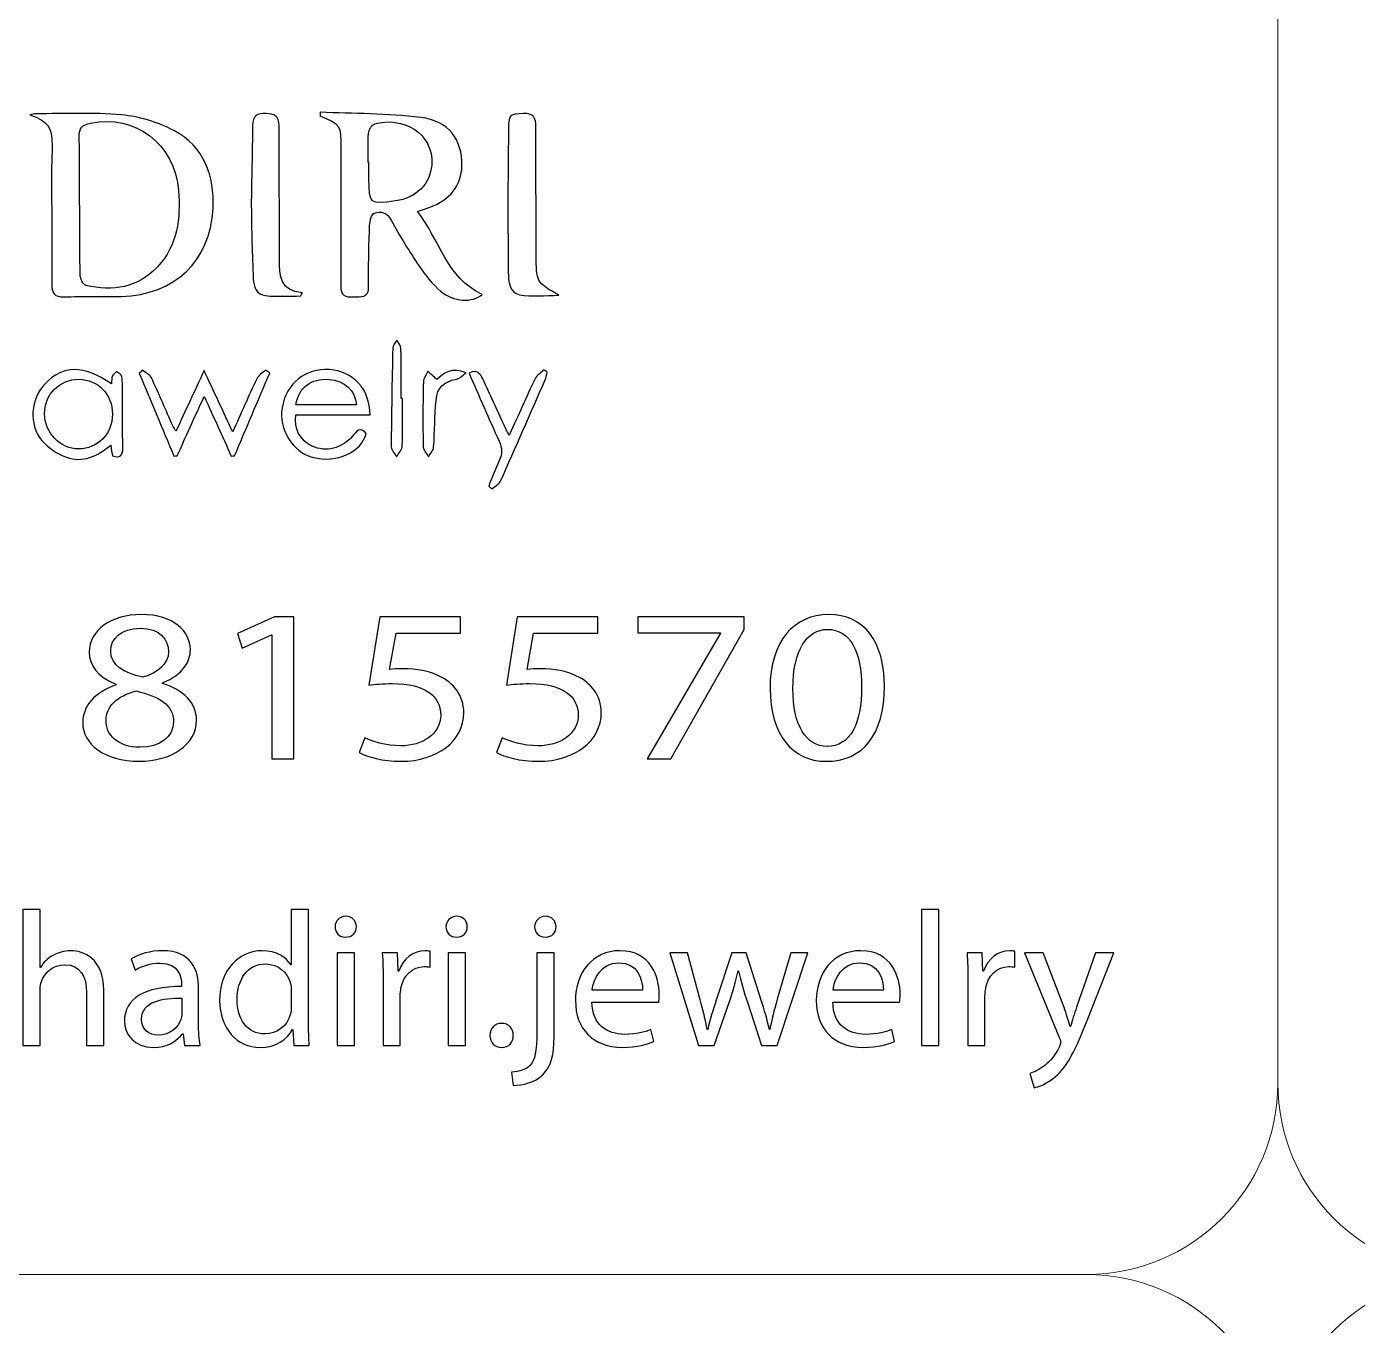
# Model space of a CAD drawing. Header units: millimetres. Extents: x -576 to 618, y 160 to 343.
# Drawn here: x -38.81 to -18.02, y 302.5 to 322.8 of the extents above; entities that cross this region are included whole.
import ezdxf

# ---------------------------------------------------------------- set-up
doc = ezdxf.new("R2010")
doc.units = ezdxf.units.MM
doc.header["$MEASUREMENT"] = 0
doc.layers.add('Layer 1', color=7, linetype='Continuous')

msp = doc.modelspace()

# ---------------------------------------------------------------- linework, layer by layer
at = {"layer": 'Layer 1', "color": 250, "lineweight": 18}
for points in [[(-56.0783, 343.1001), (-56.0783, 343.1001), (-22.2483, 343.1001), (-22.2483, 343.1001), (-20.6043, 343.1001), (-19.2633, 341.7591), (-19.2633, 340.1151), (-19.2633, 340.1151), (-19.2633, 306.2851), (-19.2633, 306.2851), (-19.2633, 304.6411), (-20.6043, 303.3001), (-22.2483, 303.3001), (-22.2483, 303.3001), (-56.0783, 303.3001), (-56.0783, 303.3001), (-57.7223, 303.3001), (-59.0633, 304.6411), (-59.0633, 306.2851), (-59.0633, 306.2851), (-59.0633, 340.1151), (-59.0633, 340.1151), (-59.0633, 341.7591), (-57.7223, 343.1001), (-56.0783, 343.1001)], [(-16.2783, 343.1001), (-16.2783, 343.1001), (17.5517, 343.1001), (17.5517, 343.1001), (19.1957, 343.1001), (20.5367, 341.7591), (20.5367, 340.1151), (20.5367, 340.1151), (20.5367, 306.2851), (20.5367, 306.2851), (20.5367, 304.6411), (19.1957, 303.3001), (17.5517, 303.3001), (17.5517, 303.3001), (-16.2783, 303.3001), (-16.2783, 303.3001), (-17.9223, 303.3001), (-19.2633, 304.6411), (-19.2633, 306.2851), (-19.2633, 306.2851), (-19.2633, 340.1151), (-19.2633, 340.1151), (-19.2633, 341.7591), (-17.9223, 343.1001), (-16.2783, 343.1001)], [(-56.0783, 303.3001), (-56.0783, 303.3001), (-22.2483, 303.3001), (-22.2483, 303.3001), (-20.6043, 303.3001), (-19.2633, 301.9591), (-19.2633, 300.3151), (-19.2633, 300.3151), (-19.2633, 266.4851), (-19.2633, 266.4851), (-19.2633, 264.8411), (-20.6043, 263.5001), (-22.2483, 263.5001), (-22.2483, 263.5001), (-56.0783, 263.5001), (-56.0783, 263.5001), (-57.7223, 263.5001), (-59.0633, 264.8411), (-59.0633, 266.4851), (-59.0633, 266.4851), (-59.0633, 300.3151), (-59.0633, 300.3151), (-59.0633, 301.9591), (-57.7223, 303.3001), (-56.0783, 303.3001)], [(-16.2783, 303.3001), (-16.2783, 303.3001), (17.5517, 303.3001), (17.5517, 303.3001), (19.1957, 303.3001), (20.5367, 301.9591), (20.5367, 300.3151), (20.5367, 300.3151), (20.5367, 266.4851), (20.5367, 266.4851), (20.5367, 264.8411), (19.1957, 263.5001), (17.5517, 263.5001), (17.5517, 263.5001), (-16.2783, 263.5001), (-16.2783, 263.5001), (-17.9223, 263.5001), (-19.2633, 264.8411), (-19.2633, 266.4851), (-19.2633, 266.4851), (-19.2633, 300.3151), (-19.2633, 300.3151), (-19.2633, 301.9591), (-17.9223, 303.3001), (-16.2783, 303.3001)]]:
    msp.add_open_spline(points, degree=3, knots=[0, 0, 0, 0, 0.125, 0.125, 0.125, 0.25, 0.25, 0.25, 0.375, 0.375, 0.375, 0.5, 0.5, 0.5, 0.625, 0.625, 0.625, 0.75, 0.75, 0.75, 0.875, 0.875, 0.875, 1, 1, 1, 1], dxfattribs=at)
at = {"layer": 'Layer 1', "color": 230}
for points, knots in [([(-38.7602, 321.4248), (-38.7293, 321.4304), (-38.6987, 321.441), (-38.6682, 321.4407), (-38.2207, 321.4386), (-37.7708, 321.4635), (-37.3275, 321.4217), (-37.0479, 321.3951), (-36.7558, 321.3097), (-36.5084, 321.1774), (-36.0348, 320.925), (-35.8707, 320.4704), (-35.8978, 319.9583), (-35.9418, 319.1337), (-36.5, 318.6076), (-37.3291, 318.5852), (-37.6285, 318.5768), (-37.929, 318.5876), (-38.2289, 318.5786), (-38.3723, 318.5745), (-38.4167, 318.6348), (-38.4164, 318.7686), (-38.4148, 319.3518), (-38.4192, 319.9349), (-38.4201, 320.5178), (-38.4201, 320.6594), (-38.4107, 320.8008), (-38.4127, 320.9424), (-38.4167, 321.2466), (-38.4688, 321.3134), (-38.7602, 321.4248)], [0, 0, 0, 0, 0.1, 0.1, 0.1, 0.2, 0.2, 0.2, 0.3, 0.3, 0.3, 0.4, 0.4, 0.4, 0.5, 0.5, 0.5, 0.6, 0.6, 0.6, 0.7, 0.7, 0.7, 0.8, 0.8, 0.8, 0.9, 0.9, 0.9, 1, 1, 1, 1]), ([(-37.9858, 320.0117), (-37.9858, 320.0117), (-37.9773, 320.0117), (-37.9773, 320.0117), (-37.9773, 319.6494), (-37.9812, 319.2869), (-37.9733, 318.9246), (-37.9718, 318.8663), (-37.9277, 318.768), (-37.8869, 318.758), (-37.4638, 318.6569), (-37.0738, 318.7181), (-36.7642, 319.0498), (-36.4491, 319.387), (-36.4042, 319.8073), (-36.4358, 320.2407), (-36.4885, 320.9646), (-37.12, 321.4413), (-37.8113, 321.295), (-37.9393, 321.2681), (-37.9918, 321.2176), (-37.9886, 321.0819), (-37.9798, 320.7252), (-37.9858, 320.3686), (-37.9858, 320.0117)], [0, 0, 0, 0, 0.125, 0.125, 0.125, 0.25, 0.25, 0.25, 0.375, 0.375, 0.375, 0.5, 0.5, 0.5, 0.625, 0.625, 0.625, 0.75, 0.75, 0.75, 0.875, 0.875, 0.875, 1, 1, 1, 1]), ([(-34.5259, 318.5924), (-34.7091, 318.5924), (-34.8944, 318.5777), (-35.0757, 318.5974), (-35.2127, 318.612), (-35.2645, 318.7353), (-35.2694, 318.8616), (-35.2838, 319.2408), (-35.2985, 319.6199), (-35.2994, 319.9989), (-35.3, 320.4183), (-35.2813, 320.837), (-35.281, 321.2564), (-35.2807, 321.4124), (-35.2098, 321.4457), (-35.0719, 321.4432), (-34.9349, 321.4408), (-34.8641, 321.4071), (-34.8647, 321.251), (-34.8676, 320.6165), (-34.8598, 319.9821), (-34.8567, 319.3475), (-34.8563, 319.2854), (-34.8576, 319.223), (-34.8582, 319.1606), (-34.861, 318.911), (-34.8535, 318.6679), (-34.5003, 318.6402), (-34.5087, 318.6245), (-34.5175, 318.6086), (-34.5259, 318.5924)], [0, 0, 0, 0, 0.1, 0.1, 0.1, 0.2, 0.2, 0.2, 0.3, 0.3, 0.3, 0.4, 0.4, 0.4, 0.5, 0.5, 0.5, 0.6, 0.6, 0.6, 0.7, 0.7, 0.7, 0.8, 0.8, 0.8, 0.9, 0.9, 0.9, 1, 1, 1, 1]), ([(-34.2239, 321.4631), (-33.7006, 321.4394), (-33.1733, 321.4482), (-32.6554, 321.3823), (-32.2079, 321.3253), (-32.003, 321.0382), (-32.0092, 320.6248), (-32.0136, 320.3249), (-32.1974, 320.0906), (-32.5185, 319.9758), (-32.5699, 319.9574), (-32.622, 319.9402), (-32.7047, 319.9115), (-32.354, 319.4719), (-32.2495, 318.8744), (-31.691, 318.6173), (-31.8413, 318.4831), (-32.1443, 318.4965), (-32.3418, 318.6672), (-32.4685, 318.7761), (-32.578, 318.9115), (-32.6719, 319.0506), (-32.8301, 319.285), (-32.9784, 319.5271), (-33.1138, 319.7754), (-33.1802, 319.8971), (-33.275, 319.9255), (-33.3781, 319.8865), (-33.4214, 319.87), (-33.4488, 319.763), (-33.4514, 319.6956), (-33.4632, 319.3789), (-33.4716, 319.0613), (-33.4663, 318.7445), (-33.4626, 318.5486), (-33.5902, 318.5873), (-33.7053, 318.5789), (-33.8345, 318.5699), (-33.9038, 318.6005), (-33.9022, 318.7521), (-33.8963, 319.4656), (-33.9001, 320.1795), (-33.8985, 320.8931), (-33.8975, 321.2616), (-33.9075, 321.2797), (-34.2273, 321.4057), (-34.2261, 321.4248), (-34.2252, 321.4441), (-34.2239, 321.4631)], [0, 0, 0, 0, 0.0625, 0.0625, 0.0625, 0.125, 0.125, 0.125, 0.1875, 0.1875, 0.1875, 0.25, 0.25, 0.25, 0.3125, 0.3125, 0.3125, 0.375, 0.375, 0.375, 0.4375, 0.4375, 0.4375, 0.5, 0.5, 0.5, 0.5625, 0.5625, 0.5625, 0.625, 0.625, 0.625, 0.6875, 0.6875, 0.6875, 0.75, 0.75, 0.75, 0.8125, 0.8125, 0.8125, 0.875, 0.875, 0.875, 0.9375, 0.9375, 0.9375, 1, 1, 1, 1]), ([(-30.4948, 318.6031), (-30.7147, 318.6031), (-30.9182, 318.5744), (-31.1091, 318.6118), (-31.2701, 318.6436), (-31.2829, 318.8199), (-31.2848, 318.9634), (-31.2904, 319.3887), (-31.2907, 319.8137), (-31.2901, 320.2386), (-31.2894, 320.5675), (-31.2848, 320.8964), (-31.2813, 321.2249), (-31.2792, 321.4258), (-31.2595, 321.4349), (-31.0526, 321.4449), (-30.8891, 321.453), (-30.853, 321.3809), (-30.8539, 321.2327), (-30.8567, 320.5697), (-30.8483, 319.9063), (-30.8483, 319.2434), (-30.8483, 318.8084), (-30.852, 318.8084), (-30.4948, 318.6031)], [0, 0, 0, 0, 0.125, 0.125, 0.125, 0.25, 0.25, 0.25, 0.375, 0.375, 0.375, 0.5, 0.5, 0.5, 0.625, 0.625, 0.625, 0.75, 0.75, 0.75, 0.875, 0.875, 0.875, 1, 1, 1, 1]), ([(-33.4729, 320.6759), (-33.4729, 320.6759), (-33.4623, 320.6759), (-33.4623, 320.6759), (-33.4623, 320.5913), (-33.4635, 320.5065), (-33.462, 320.422), (-33.4547, 320.0229), (-33.4545, 320.0229), (-33.0458, 320.0775), (-32.7268, 320.1202), (-32.5032, 320.3433), (-32.4813, 320.6363), (-32.4432, 321.1546), (-32.9525, 321.4026), (-33.3746, 321.2816), (-33.4179, 321.2691), (-33.4639, 321.1867), (-33.4682, 321.1331), (-33.481, 320.9814), (-33.4729, 320.8282), (-33.4729, 320.6759)], [0, 0, 0, 0, 0.1428571, 0.1428571, 0.1428571, 0.2857143, 0.2857143, 0.2857143, 0.4285714, 0.4285714, 0.4285714, 0.5714286, 0.5714286, 0.5714286, 0.7142857, 0.7142857, 0.7142857, 0.8571429, 0.8571429, 0.8571429, 1, 1, 1, 1]), ([(-32.9378, 316.9915), (-32.9378, 316.7425), (-32.9322, 316.4932), (-32.9419, 316.2446), (-32.9441, 316.1884), (-32.999, 316.1344), (-33.0295, 316.0792), (-33.0589, 316.131), (-33.1134, 316.1827), (-33.1134, 316.2342), (-33.1116, 316.7494), (-33.1016, 317.2645), (-33.0891, 317.779), (-33.0879, 317.8202), (-33.0483, 317.8604), (-33.0261, 317.901), (-33.0037, 317.858), (-32.9628, 317.8159), (-32.9618, 317.7724), (-32.9559, 317.5122), (-32.9587, 317.2517), (-32.9587, 316.9915), (-32.9587, 316.9915), (-32.9378, 316.9915), (-32.9378, 316.9915)], [0, 0, 0, 0, 0.125, 0.125, 0.125, 0.25, 0.25, 0.25, 0.375, 0.375, 0.375, 0.5, 0.5, 0.5, 0.625, 0.625, 0.625, 0.75, 0.75, 0.75, 0.875, 0.875, 0.875, 1, 1, 1, 1]), ([(-37.4845, 317.2208), (-37.4798, 317.272), (-37.4842, 317.3088), (-37.4714, 317.3372), (-37.458, 317.3668), (-37.4278, 317.3884), (-37.4043, 317.4137), (-37.3759, 317.3866), (-37.3269, 317.3619), (-37.322, 317.3307), (-37.3085, 317.2473), (-37.3126, 317.1616), (-37.312, 317.0764), (-37.3104, 316.7881), (-37.311, 316.4995), (-37.3073, 316.2109), (-37.3061, 316.0979), (-37.3473, 316.052), (-37.4699, 316.0948), (-37.477, 316.1404), (-37.4845, 316.1894), (-37.4958, 316.2621), (-37.7041, 316.0845), (-37.9351, 315.9819), (-38.189, 316.0726), (-38.3304, 316.1232), (-38.4726, 316.2199), (-38.5703, 316.3342), (-38.7834, 316.5837), (-38.7485, 316.9843), (-38.522, 317.2205), (-38.2427, 317.5126), (-37.9214, 317.5169), (-37.4845, 317.2208)], [0, 0, 0, 0, 0.0909091, 0.0909091, 0.0909091, 0.1818182, 0.1818182, 0.1818182, 0.2727273, 0.2727273, 0.2727273, 0.3636364, 0.3636364, 0.3636364, 0.4545455, 0.4545455, 0.4545455, 0.5454545, 0.5454545, 0.5454545, 0.6363636, 0.6363636, 0.6363636, 0.7272727, 0.7272727, 0.7272727, 0.8181818, 0.8181818, 0.8181818, 0.9090909, 0.9090909, 0.9090909, 1, 1, 1, 1]), ([(-33.4432, 316.7359), (-33.4432, 316.7359), (-34.6029, 316.7359), (-34.6029, 316.7359), (-34.6401, 316.5187), (-34.5411, 316.3362), (-34.3471, 316.2448), (-34.1393, 316.1465), (-33.8825, 316.2071), (-33.7196, 316.3989), (-33.6551, 316.475), (-33.6026, 316.5646), (-33.5034, 316.4414), (-33.5777, 316.1643), (-33.9521, 315.9668), (-34.3471, 316.0729), (-34.6548, 316.1556), (-34.8778, 316.5187), (-34.8201, 316.8423), (-34.7512, 317.2274), (-34.4541, 317.4682), (-34.08, 317.4417), (-33.7087, 317.4155), (-33.4482, 317.1368), (-33.4432, 316.7359)], [0, 0, 0, 0, 0.125, 0.125, 0.125, 0.25, 0.25, 0.25, 0.375, 0.375, 0.375, 0.5, 0.5, 0.5, 0.625, 0.625, 0.625, 0.75, 0.75, 0.75, 0.875, 0.875, 0.875, 1, 1, 1, 1]), ([(-32.3997, 317.2847), (-32.289, 317.3866), (-32.1676, 317.4896), (-31.9448, 317.3895), (-32.0106, 317.3452), (-32.049, 317.3012), (-32.0946, 317.2921), (-32.2945, 317.2522), (-32.3931, 317.1692), (-32.4138, 316.9598), (-32.4372, 316.719), (-32.4328, 316.4753), (-32.4509, 316.2334), (-32.455, 316.1811), (-32.503, 316.1317), (-32.5308, 316.0809), (-32.5601, 316.1311), (-32.6137, 316.1807), (-32.6143, 316.2316), (-32.6209, 316.5704), (-32.6194, 316.9096), (-32.6122, 317.2484), (-32.611, 317.3046), (-32.5673, 317.3598), (-32.5432, 317.4154), (-32.4999, 317.376), (-32.4571, 317.3368), (-32.3997, 317.2847)], [0, 0, 0, 0, 0.1111111, 0.1111111, 0.1111111, 0.2222222, 0.2222222, 0.2222222, 0.3333333, 0.3333333, 0.3333333, 0.4444444, 0.4444444, 0.4444444, 0.5555556, 0.5555556, 0.5555556, 0.6666667, 0.6666667, 0.6666667, 0.7777778, 0.7777778, 0.7777778, 0.8888889, 0.8888889, 0.8888889, 1, 1, 1, 1]), ([(-37.9934, 317.2898), (-38.2929, 317.2917), (-38.5304, 317.0539), (-38.5304, 316.7519), (-38.53, 316.458), (-38.2814, 316.2003), (-37.9988, 316.2009), (-37.6982, 316.2015), (-37.4723, 316.4339), (-37.4699, 316.7453), (-37.4674, 317.0549), (-37.6917, 317.2879), (-37.9934, 317.2898)], [0, 0, 0, 0, 0.25, 0.25, 0.25, 0.5, 0.5, 0.5, 0.75, 0.75, 0.75, 1, 1, 1, 1]), ([(-36.0357, 317.0238), (-36.1883, 316.6875), (-36.3234, 316.3908), (-36.4582, 316.094), (-36.4744, 316.0924), (-36.491, 316.0912), (-36.5075, 316.09), (-36.6884, 316.5218), (-36.8698, 316.9533), (-37.051, 317.3851), (-37.032, 317.4004), (-37.0136, 317.416), (-36.9948, 317.4317), (-36.9493, 317.3927), (-36.8847, 317.3627), (-36.861, 317.3131), (-36.7509, 317.0831), (-36.6525, 316.8482), (-36.5493, 316.6151), (-36.5315, 316.5754), (-36.5091, 316.538), (-36.4775, 316.4784), (-36.3306, 316.7945), (-36.1932, 317.0903), (-36.0366, 317.4266), (-35.8809, 317.0925), (-35.7424, 316.7945), (-35.5901, 316.4675), (-35.4576, 316.7633), (-35.3415, 317.0322), (-35.2154, 317.2965), (-35.189, 317.3521), (-35.1243, 317.3889), (-35.0775, 317.4344), (-35.0554, 317.4191), (-35.0336, 317.4035), (-35.012, 317.388), (-35.1955, 316.9561), (-35.3792, 316.5243), (-35.5627, 316.0931), (-35.5795, 316.0922), (-35.5967, 316.0912), (-35.6132, 316.0906), (-35.749, 316.3901), (-35.8847, 316.6896), (-36.0357, 317.0238)], [0, 0, 0, 0, 0.0666667, 0.0666667, 0.0666667, 0.1333333, 0.1333333, 0.1333333, 0.2, 0.2, 0.2, 0.2666667, 0.2666667, 0.2666667, 0.3333333, 0.3333333, 0.3333333, 0.4, 0.4, 0.4, 0.4666667, 0.4666667, 0.4666667, 0.5333333, 0.5333333, 0.5333333, 0.6, 0.6, 0.6, 0.6666667, 0.6666667, 0.6666667, 0.7333333, 0.7333333, 0.7333333, 0.8, 0.8, 0.8, 0.8666667, 0.8666667, 0.8666667, 0.9333333, 0.9333333, 0.9333333, 1, 1, 1, 1]), ([(-33.6572, 316.8907), (-33.6735, 317.1143), (-33.8457, 317.2741), (-34.0834, 317.2887), (-34.3695, 317.3069), (-34.5537, 317.1686), (-34.6045, 316.8907), (-34.6045, 316.8907), (-33.6572, 316.8907), (-33.6572, 316.8907)], [0, 0, 0, 0, 0.3333333, 0.3333333, 0.3333333, 0.6666667, 0.6666667, 0.6666667, 1, 1, 1, 1]), ([(-31.8979, 317.3885), (-31.7622, 317.4525), (-31.7212, 317.3758), (-31.6842, 317.2962), (-31.5725, 317.0553), (-31.4623, 316.8132), (-31.3506, 316.572), (-31.33, 316.5271), (-31.306, 316.484), (-31.2704, 316.4141), (-31.1291, 316.7264), (-31.0024, 317.0154), (-30.8657, 317.2993), (-30.8386, 317.3552), (-30.7725, 317.3923), (-30.7241, 317.4379), (-30.7088, 317.426), (-30.6939, 317.4138), (-30.6782, 317.4019), (-30.6886, 317.3611), (-30.6929, 317.3174), (-30.7094, 317.2796), (-30.94, 316.7514), (-31.1702, 316.2232), (-31.4067, 315.6977), (-31.4292, 315.6481), (-31.4947, 315.6178), (-31.5403, 315.5786), (-31.5568, 315.5926), (-31.5737, 315.6066), (-31.5909, 315.6207), (-31.5366, 315.7539), (-31.4876, 315.8893), (-31.4261, 316.0191), (-31.3762, 316.1249), (-31.3787, 316.2163), (-31.4283, 316.3243), (-31.5893, 316.6722), (-31.7387, 317.0254), (-31.8979, 317.3885)], [0, 0, 0, 0, 0.0769231, 0.0769231, 0.0769231, 0.1538462, 0.1538462, 0.1538462, 0.2307692, 0.2307692, 0.2307692, 0.3076923, 0.3076923, 0.3076923, 0.3846154, 0.3846154, 0.3846154, 0.4615385, 0.4615385, 0.4615385, 0.5384615, 0.5384615, 0.5384615, 0.6153846, 0.6153846, 0.6153846, 0.6923077, 0.6923077, 0.6923077, 0.7692308, 0.7692308, 0.7692308, 0.8461538, 0.8461538, 0.8461538, 0.9230769, 0.9230769, 0.9230769, 1, 1, 1, 1]), ([(-37.9332, 311.9206), (-37.9332, 312.2004), (-37.7348, 312.3986), (-37.4109, 312.5147), (-37.4109, 312.5147), (-37.4146, 312.5246), (-37.4146, 312.5246), (-37.7064, 312.6407), (-37.8321, 312.8319), (-37.8321, 313.0232), (-37.8321, 313.3749), (-37.4795, 313.6135), (-37.0178, 313.6135), (-36.5073, 313.6135), (-36.2521, 313.3439), (-36.2521, 313.0676), (-36.2521, 312.88), (-36.3613, 312.6785), (-36.6855, 312.5486), (-36.6855, 312.5486), (-36.6855, 312.5384), (-36.6855, 312.5384), (-36.3575, 312.4292), (-36.1547, 312.2345), (-36.1547, 311.9649), (-36.1547, 311.5792), (-36.5475, 311.32), (-37.0499, 311.32), (-37.6012, 311.32), (-37.9332, 311.5961), (-37.9332, 311.9206)], [0, 0, 0, 0, 0.1, 0.1, 0.1, 0.2, 0.2, 0.2, 0.3, 0.3, 0.3, 0.4, 0.4, 0.4, 0.5, 0.5, 0.5, 0.6, 0.6, 0.6, 0.7, 0.7, 0.7, 0.8, 0.8, 0.8, 0.9, 0.9, 0.9, 1, 1, 1, 1]), ([(-34.9788, 313.2961), (-34.9788, 313.2961), (-34.9868, 313.2961), (-34.9868, 313.2961), (-34.9868, 313.2961), (-35.4446, 313.088), (-35.4446, 313.088), (-35.4446, 313.088), (-35.5135, 313.3167), (-35.5135, 313.3167), (-35.5135, 313.3167), (-34.9382, 313.576), (-34.9382, 313.576), (-34.9382, 313.576), (-34.6343, 313.576), (-34.6343, 313.576), (-34.6343, 313.576), (-34.6343, 311.3573), (-34.6343, 311.3573), (-34.6343, 311.3573), (-34.9788, 311.3573), (-34.9788, 311.3573), (-34.9788, 311.3573), (-34.9788, 313.2961), (-34.9788, 313.2961)], [0, 0, 0, 0, 0.125, 0.125, 0.125, 0.25, 0.25, 0.25, 0.375, 0.375, 0.375, 0.5, 0.5, 0.5, 0.625, 0.625, 0.625, 0.75, 0.75, 0.75, 0.875, 0.875, 0.875, 1, 1, 1, 1]), ([(-32.0322, 313.3235), (-32.0322, 313.3235), (-33.0372, 313.3235), (-33.0372, 313.3235), (-33.0372, 313.3235), (-33.1383, 312.7535), (-33.1383, 312.7535), (-33.0777, 312.76), (-33.0209, 312.7672), (-32.9236, 312.7672), (-32.7211, 312.7672), (-32.5186, 312.7298), (-32.3563, 312.6477), (-32.1498, 312.5488), (-31.9797, 312.3575), (-31.9797, 312.0777), (-31.9797, 311.6439), (-32.389, 311.3198), (-32.96, 311.3198), (-33.2477, 311.3198), (-33.4908, 311.3882), (-33.6166, 311.4564), (-33.6166, 311.4564), (-33.5273, 311.6848), (-33.5273, 311.6848), (-33.4178, 311.6302), (-33.2031, 311.562), (-32.9641, 311.562), (-32.6278, 311.562), (-32.3401, 311.7463), (-32.3401, 312.0434), (-32.3441, 312.3301), (-32.5713, 312.5351), (-33.098, 312.5351), (-33.2477, 312.5351), (-33.365, 312.5213), (-33.4624, 312.5111), (-33.4624, 312.5111), (-33.2923, 313.5763), (-33.2923, 313.5763), (-33.2923, 313.5763), (-32.0322, 313.5763), (-32.0322, 313.5763), (-32.0322, 313.5763), (-32.0322, 313.3235), (-32.0322, 313.3235)], [0, 0, 0, 0, 0.0666667, 0.0666667, 0.0666667, 0.1333333, 0.1333333, 0.1333333, 0.2, 0.2, 0.2, 0.2666667, 0.2666667, 0.2666667, 0.3333333, 0.3333333, 0.3333333, 0.4, 0.4, 0.4, 0.4666667, 0.4666667, 0.4666667, 0.5333333, 0.5333333, 0.5333333, 0.6, 0.6, 0.6, 0.6666667, 0.6666667, 0.6666667, 0.7333333, 0.7333333, 0.7333333, 0.8, 0.8, 0.8, 0.8666667, 0.8666667, 0.8666667, 0.9333333, 0.9333333, 0.9333333, 1, 1, 1, 1]), ([(-29.8841, 313.3235), (-29.8841, 313.3235), (-30.8891, 313.3235), (-30.8891, 313.3235), (-30.8891, 313.3235), (-30.9902, 312.7535), (-30.9902, 312.7535), (-30.9297, 312.76), (-30.8729, 312.7672), (-30.7755, 312.7672), (-30.5731, 312.7672), (-30.3706, 312.7298), (-30.2084, 312.6477), (-30.0017, 312.5488), (-29.8318, 312.3575), (-29.8318, 312.0777), (-29.8318, 311.6439), (-30.2411, 311.3198), (-30.8121, 311.3198), (-31.0998, 311.3198), (-31.3428, 311.3882), (-31.4685, 311.4564), (-31.4685, 311.4564), (-31.3793, 311.6848), (-31.3793, 311.6848), (-31.2698, 311.6302), (-31.0551, 311.562), (-30.8161, 311.562), (-30.4798, 311.562), (-30.1921, 311.7463), (-30.1921, 312.0434), (-30.1961, 312.3301), (-30.4233, 312.5351), (-30.95, 312.5351), (-31.0998, 312.5351), (-31.2171, 312.5213), (-31.3144, 312.5111), (-31.3144, 312.5111), (-31.1444, 313.5763), (-31.1444, 313.5763), (-31.1444, 313.5763), (-29.8841, 313.5763), (-29.8841, 313.5763), (-29.8841, 313.5763), (-29.8841, 313.3235), (-29.8841, 313.3235)], [0, 0, 0, 0, 0.0666667, 0.0666667, 0.0666667, 0.1333333, 0.1333333, 0.1333333, 0.2, 0.2, 0.2, 0.2666667, 0.2666667, 0.2666667, 0.3333333, 0.3333333, 0.3333333, 0.4, 0.4, 0.4, 0.4666667, 0.4666667, 0.4666667, 0.5333333, 0.5333333, 0.5333333, 0.6, 0.6, 0.6, 0.6666667, 0.6666667, 0.6666667, 0.7333333, 0.7333333, 0.7333333, 0.8, 0.8, 0.8, 0.8666667, 0.8666667, 0.8666667, 0.9333333, 0.9333333, 0.9333333, 1, 1, 1, 1]), ([(-27.5981, 313.5761), (-27.5981, 313.5761), (-27.5981, 313.378), (-27.5981, 313.378), (-27.5981, 313.378), (-28.7448, 311.3574), (-28.7448, 311.3574), (-28.7448, 311.3574), (-29.1132, 311.3574), (-29.1132, 311.3574), (-29.1132, 311.3574), (-27.971, 313.3203), (-27.971, 313.3203), (-27.971, 313.3203), (-27.971, 313.3269), (-27.971, 313.3269), (-27.971, 313.3269), (-29.2593, 313.3269), (-29.2593, 313.3269), (-29.2593, 313.3269), (-29.2593, 313.5761), (-29.2593, 313.5761), (-29.2593, 313.5761), (-27.5981, 313.5761), (-27.5981, 313.5761)], [0, 0, 0, 0, 0.125, 0.125, 0.125, 0.25, 0.25, 0.25, 0.375, 0.375, 0.375, 0.5, 0.5, 0.5, 0.625, 0.625, 0.625, 0.75, 0.75, 0.75, 0.875, 0.875, 0.875, 1, 1, 1, 1]), ([(-25.4093, 312.4904), (-25.4093, 311.7363), (-25.7416, 311.3197), (-26.325, 311.3197), (-26.8395, 311.3197), (-27.1881, 311.7259), (-27.1961, 312.4601), (-27.1961, 313.2039), (-26.8152, 313.6136), (-26.2804, 313.6136), (-25.7256, 313.6136), (-25.4093, 313.1971), (-25.4093, 312.4904)], [0, 0, 0, 0, 0.25, 0.25, 0.25, 0.5, 0.5, 0.5, 0.75, 0.75, 0.75, 1, 1, 1, 1]), ([(-37.4957, 313.0435), (-37.4957, 312.8217), (-37.297, 312.7022), (-36.9935, 312.6342), (-36.7666, 312.6991), (-36.5922, 312.8354), (-36.5922, 313.0369), (-36.5922, 313.2145), (-36.718, 313.3986), (-37.0378, 313.3986), (-37.3335, 313.3986), (-37.4957, 313.2348), (-37.4957, 313.0435)], [0, 0, 0, 0, 0.25, 0.25, 0.25, 0.5, 0.5, 0.5, 0.75, 0.75, 0.75, 1, 1, 1, 1]), ([(-26.8395, 312.4564), (-26.8395, 311.8795), (-26.6289, 311.5521), (-26.3048, 311.5521), (-25.94, 311.5521), (-25.7662, 311.9103), (-25.7662, 312.4769), (-25.7662, 313.023), (-25.9322, 313.3814), (-26.3007, 313.3814), (-26.6126, 313.3814), (-26.8395, 313.0607), (-26.8395, 312.4564)], [0, 0, 0, 0, 0.25, 0.25, 0.25, 0.5, 0.5, 0.5, 0.75, 0.75, 0.75, 1, 1, 1, 1]), ([(-36.5152, 311.934), (-36.5152, 312.2039), (-36.7379, 312.3336), (-37.0948, 312.4189), (-37.4025, 312.344), (-37.5684, 312.1733), (-37.5684, 311.9615), (-37.5806, 311.7365), (-37.3781, 311.5383), (-37.0421, 311.5383), (-36.722, 311.5383), (-36.5152, 311.7056), (-36.5152, 311.934)], [0, 0, 0, 0, 0.25, 0.25, 0.25, 0.5, 0.5, 0.5, 0.75, 0.75, 0.75, 1, 1, 1, 1]), ([(-38.8679, 309.0023), (-38.8679, 309.0023), (-38.598, 309.0023), (-38.598, 309.0023), (-38.598, 309.0023), (-38.598, 308.099), (-38.598, 308.099), (-38.598, 308.099), (-38.5918, 308.099), (-38.5918, 308.099), (-38.549, 308.1742), (-38.4816, 308.2401), (-38.3986, 308.2847), (-38.3191, 308.3296), (-38.2242, 308.3592), (-38.1228, 308.3592), (-37.9238, 308.3592), (-37.6046, 308.2401), (-37.6046, 307.7405), (-37.6046, 307.7405), (-37.6046, 306.8794), (-37.6046, 306.8794), (-37.6046, 306.8794), (-37.8744, 306.8794), (-37.8744, 306.8794), (-37.8744, 306.8794), (-37.8744, 307.7106), (-37.8744, 307.7106), (-37.8744, 307.9436), (-37.9634, 308.1411), (-38.218, 308.1411), (-38.3927, 308.1411), (-38.5306, 308.0214), (-38.5796, 307.8778), (-38.5949, 307.8423), (-38.598, 307.8032), (-38.598, 307.7524), (-38.598, 307.7524), (-38.598, 306.8794), (-38.598, 306.8794), (-38.598, 306.8794), (-38.8679, 306.8794), (-38.8679, 306.8794), (-38.8679, 306.8794), (-38.8679, 309.0023), (-38.8679, 309.0023)], [0, 0, 0, 0, 0.0666667, 0.0666667, 0.0666667, 0.1333333, 0.1333333, 0.1333333, 0.2, 0.2, 0.2, 0.2666667, 0.2666667, 0.2666667, 0.3333333, 0.3333333, 0.3333333, 0.4, 0.4, 0.4, 0.4666667, 0.4666667, 0.4666667, 0.5333333, 0.5333333, 0.5333333, 0.6, 0.6, 0.6, 0.6666667, 0.6666667, 0.6666667, 0.7333333, 0.7333333, 0.7333333, 0.8, 0.8, 0.8, 0.8666667, 0.8666667, 0.8666667, 0.9333333, 0.9333333, 0.9333333, 1, 1, 1, 1]), ([(-34.4062, 309.0024), (-34.4062, 309.0024), (-34.4062, 307.2532), (-34.4062, 307.2532), (-34.4062, 307.1247), (-34.4031, 306.9781), (-34.394, 306.8794), (-34.394, 306.8794), (-34.6362, 306.8794), (-34.6362, 306.8794), (-34.6362, 306.8794), (-34.6484, 307.1306), (-34.6484, 307.1306), (-34.6484, 307.1306), (-34.6546, 307.1306), (-34.6546, 307.1306), (-34.7373, 306.969), (-34.9182, 306.8467), (-35.1607, 306.8467), (-35.5192, 306.8467), (-35.7953, 307.1425), (-35.7953, 307.5821), (-35.7984, 308.0635), (-35.4914, 308.3593), (-35.1298, 308.3593), (-34.9029, 308.3593), (-34.7495, 308.2548), (-34.6824, 308.1381), (-34.6824, 308.1381), (-34.6762, 308.1381), (-34.6762, 308.1381), (-34.6762, 308.1381), (-34.6762, 309.0024), (-34.6762, 309.0024), (-34.6762, 309.0024), (-34.4062, 309.0024), (-34.4062, 309.0024)], [0, 0, 0, 0, 0.0833333, 0.0833333, 0.0833333, 0.1666667, 0.1666667, 0.1666667, 0.25, 0.25, 0.25, 0.3333333, 0.3333333, 0.3333333, 0.4166667, 0.4166667, 0.4166667, 0.5, 0.5, 0.5, 0.5833333, 0.5833333, 0.5833333, 0.6666667, 0.6666667, 0.6666667, 0.75, 0.75, 0.75, 0.8333333, 0.8333333, 0.8333333, 0.9166667, 0.9166667, 0.9166667, 1, 1, 1, 1]), ([(-24.829, 309.0022), (-24.829, 309.0022), (-24.5594, 309.0022), (-24.5594, 309.0022), (-24.5594, 309.0022), (-24.5594, 306.8793), (-24.5594, 306.8793), (-24.5594, 306.8793), (-24.829, 306.8793), (-24.829, 306.8793), (-24.829, 306.8793), (-24.829, 309.0022), (-24.829, 309.0022)], [0, 0, 0, 0, 0.25, 0.25, 0.25, 0.5, 0.5, 0.5, 0.75, 0.75, 0.75, 1, 1, 1, 1]), ([(-33.6577, 308.7332), (-33.6549, 308.6434), (-33.7223, 308.5717), (-33.8296, 308.5717), (-33.9247, 308.5717), (-33.9921, 308.6434), (-33.9921, 308.7332), (-33.9921, 308.8259), (-33.9216, 308.8974), (-33.8236, 308.8974), (-33.7223, 308.8974), (-33.6577, 308.8259), (-33.6577, 308.7332)], [0, 0, 0, 0, 0.25, 0.25, 0.25, 0.5, 0.5, 0.5, 0.75, 0.75, 0.75, 1, 1, 1, 1]), ([(-31.9251, 308.7332), (-31.922, 308.6434), (-31.9897, 308.5717), (-32.097, 308.5717), (-32.1918, 308.5717), (-32.2592, 308.6434), (-32.2592, 308.7332), (-32.2592, 308.8259), (-32.1887, 308.8974), (-32.0908, 308.8974), (-31.9897, 308.8974), (-31.9251, 308.8259), (-31.9251, 308.7332)], [0, 0, 0, 0, 0.25, 0.25, 0.25, 0.5, 0.5, 0.5, 0.75, 0.75, 0.75, 1, 1, 1, 1]), ([(-30.5393, 308.7332), (-30.5361, 308.6465), (-30.6004, 308.5717), (-30.7077, 308.5717), (-30.8088, 308.5717), (-30.873, 308.6465), (-30.873, 308.7332), (-30.873, 308.8259), (-30.8028, 308.8974), (-30.7017, 308.8974), (-30.6035, 308.8974), (-30.5393, 308.8259), (-30.5393, 308.7332)], [0, 0, 0, 0, 0.25, 0.25, 0.25, 0.5, 0.5, 0.5, 0.75, 0.75, 0.75, 1, 1, 1, 1]), ([(-36.3443, 306.8794), (-36.3443, 306.8794), (-36.3655, 307.062), (-36.3655, 307.062), (-36.3655, 307.062), (-36.3749, 307.062), (-36.3749, 307.062), (-36.4576, 306.9484), (-36.617, 306.8465), (-36.8289, 306.8465), (-37.1293, 306.8465), (-37.2825, 307.0526), (-37.2825, 307.2621), (-37.2825, 307.6118), (-36.9633, 307.8033), (-36.3905, 307.8002), (-36.3905, 307.8002), (-36.3905, 307.8302), (-36.3905, 307.8302), (-36.3905, 307.9497), (-36.4239, 308.165), (-36.7275, 308.165), (-36.8654, 308.165), (-37.0095, 308.1232), (-37.1138, 308.0573), (-37.1138, 308.0573), (-37.1752, 308.2308), (-37.1752, 308.2308), (-37.0526, 308.3085), (-36.8747, 308.3594), (-36.6878, 308.3594), (-36.2338, 308.3594), (-36.1235, 308.0573), (-36.1235, 307.7675), (-36.1235, 307.7675), (-36.1235, 307.2261), (-36.1235, 307.2261), (-36.1235, 307.1007), (-36.1175, 306.9781), (-36.0991, 306.8794), (-36.0991, 306.8794), (-36.3443, 306.8794), (-36.3443, 306.8794)], [0, 0, 0, 0, 0.0714286, 0.0714286, 0.0714286, 0.1428571, 0.1428571, 0.1428571, 0.2142857, 0.2142857, 0.2142857, 0.2857143, 0.2857143, 0.2857143, 0.3571429, 0.3571429, 0.3571429, 0.4285714, 0.4285714, 0.4285714, 0.5, 0.5, 0.5, 0.5714286, 0.5714286, 0.5714286, 0.6428571, 0.6428571, 0.6428571, 0.7142857, 0.7142857, 0.7142857, 0.7857143, 0.7857143, 0.7857143, 0.8571429, 0.8571429, 0.8571429, 0.9285714, 0.9285714, 0.9285714, 1, 1, 1, 1]), ([(-33.9582, 308.3264), (-33.9582, 308.3264), (-33.6886, 308.3264), (-33.6886, 308.3264), (-33.6886, 308.3264), (-33.6886, 306.8793), (-33.6886, 306.8793), (-33.6886, 306.8793), (-33.9582, 306.8793), (-33.9582, 306.8793), (-33.9582, 306.8793), (-33.9582, 308.3264), (-33.9582, 308.3264)], [0, 0, 0, 0, 0.25, 0.25, 0.25, 0.5, 0.5, 0.5, 0.75, 0.75, 0.75, 1, 1, 1, 1]), ([(-33.2407, 307.8752), (-33.2407, 308.0456), (-33.2442, 308.1922), (-33.2532, 308.3264), (-33.2532, 308.3264), (-33.0169, 308.3264), (-33.0169, 308.3264), (-33.0169, 308.3264), (-33.0079, 308.0425), (-33.0079, 308.0425), (-33.0079, 308.0425), (-32.9954, 308.0425), (-32.9954, 308.0425), (-32.9281, 308.2368), (-32.7658, 308.3595), (-32.5845, 308.3595), (-32.5539, 308.3595), (-32.5324, 308.3563), (-32.5078, 308.3504), (-32.5078, 308.3504), (-32.5078, 308.1024), (-32.5078, 308.1024), (-32.5355, 308.1083), (-32.5633, 308.1114), (-32.5998, 308.1114), (-32.7902, 308.1114), (-32.925, 307.971), (-32.9618, 307.7735), (-32.9679, 307.7376), (-32.9742, 307.6958), (-32.9742, 307.6509), (-32.9742, 307.6509), (-32.9742, 306.8796), (-32.9742, 306.8796), (-32.9742, 306.8796), (-33.2407, 306.8796), (-33.2407, 306.8796), (-33.2407, 306.8796), (-33.2407, 307.8752), (-33.2407, 307.8752)], [0, 0, 0, 0, 0.0769231, 0.0769231, 0.0769231, 0.1538462, 0.1538462, 0.1538462, 0.2307692, 0.2307692, 0.2307692, 0.3076923, 0.3076923, 0.3076923, 0.3846154, 0.3846154, 0.3846154, 0.4615385, 0.4615385, 0.4615385, 0.5384615, 0.5384615, 0.5384615, 0.6153846, 0.6153846, 0.6153846, 0.6923077, 0.6923077, 0.6923077, 0.7692308, 0.7692308, 0.7692308, 0.8461538, 0.8461538, 0.8461538, 0.9230769, 0.9230769, 0.9230769, 1, 1, 1, 1]), ([(-32.2255, 308.3264), (-32.2255, 308.3264), (-31.956, 308.3264), (-31.956, 308.3264), (-31.956, 308.3264), (-31.956, 306.8793), (-31.956, 306.8793), (-31.956, 306.8793), (-32.2255, 306.8793), (-32.2255, 306.8793), (-32.2255, 306.8793), (-32.2255, 308.3264), (-32.2255, 308.3264)], [0, 0, 0, 0, 0.25, 0.25, 0.25, 0.5, 0.5, 0.5, 0.75, 0.75, 0.75, 1, 1, 1, 1]), ([(-31.235, 306.4608), (-31.1124, 306.4699), (-31.005, 306.5029), (-30.9408, 306.5713), (-30.8671, 306.6552), (-30.8397, 306.7688), (-30.8397, 307.1155), (-30.8397, 307.1155), (-30.8397, 308.3264), (-30.8397, 308.3264), (-30.8397, 308.3264), (-30.5698, 308.3264), (-30.5698, 308.3264), (-30.5698, 308.3264), (-30.5698, 307.0141), (-30.5698, 307.0141), (-30.5698, 306.7329), (-30.6157, 306.5507), (-30.7476, 306.4191), (-30.8671, 306.3023), (-31.0634, 306.2546), (-31.2075, 306.2546), (-31.2075, 306.2546), (-31.235, 306.4608), (-31.235, 306.4608)], [0, 0, 0, 0, 0.125, 0.125, 0.125, 0.25, 0.25, 0.25, 0.375, 0.375, 0.375, 0.5, 0.5, 0.5, 0.625, 0.625, 0.625, 0.75, 0.75, 0.75, 0.875, 0.875, 0.875, 1, 1, 1, 1]), ([(-29.9779, 307.5552), (-29.972, 307.1994), (-29.7389, 307.0528), (-29.4691, 307.0528), (-29.2759, 307.0528), (-29.1595, 307.0859), (-29.0584, 307.1274), (-29.0584, 307.1274), (-29.0123, 306.9392), (-29.0123, 306.9392), (-29.1074, 306.8974), (-29.27, 306.8496), (-29.5059, 306.8496), (-29.9627, 306.8496), (-30.2356, 307.1423), (-30.2356, 307.5791), (-30.2356, 308.0157), (-29.972, 308.3595), (-29.5396, 308.3595), (-29.0553, 308.3595), (-28.9265, 307.9439), (-28.9265, 307.6777), (-28.9265, 307.6238), (-28.9327, 307.582), (-28.9355, 307.5552), (-28.9355, 307.5552), (-29.9779, 307.5552), (-29.9779, 307.5552)], [0, 0, 0, 0, 0.1111111, 0.1111111, 0.1111111, 0.2222222, 0.2222222, 0.2222222, 0.3333333, 0.3333333, 0.3333333, 0.4444444, 0.4444444, 0.4444444, 0.5555556, 0.5555556, 0.5555556, 0.6666667, 0.6666667, 0.6666667, 0.7777778, 0.7777778, 0.7777778, 0.8888889, 0.8888889, 0.8888889, 1, 1, 1, 1]), ([(-28.4843, 308.3265), (-28.4843, 308.3265), (-28.2881, 307.5911), (-28.2881, 307.5911), (-28.245, 307.4295), (-28.2054, 307.28), (-28.178, 307.1305), (-28.178, 307.1305), (-28.1686, 307.1305), (-28.1686, 307.1305), (-28.1349, 307.2772), (-28.0859, 307.4326), (-28.0366, 307.5882), (-28.0366, 307.5882), (-27.7945, 308.3265), (-27.7945, 308.3265), (-27.7945, 308.3265), (-27.5676, 308.3265), (-27.5676, 308.3265), (-27.5676, 308.3265), (-27.3377, 307.6033), (-27.3377, 307.6033), (-27.2825, 307.4295), (-27.2398, 307.2772), (-27.2057, 307.1305), (-27.2057, 307.1305), (-27.1967, 307.1305), (-27.1967, 307.1305), (-27.172, 307.2772), (-27.1324, 307.4295), (-27.0834, 307.6001), (-27.0834, 307.6001), (-26.8716, 308.3265), (-26.8716, 308.3265), (-26.8716, 308.3265), (-26.6051, 308.3265), (-26.6051, 308.3265), (-26.6051, 308.3265), (-27.0834, 306.8794), (-27.0834, 306.8794), (-27.0834, 306.8794), (-27.3286, 306.8794), (-27.3286, 306.8794), (-27.3286, 306.8794), (-27.5551, 307.5702), (-27.5551, 307.5702), (-27.6072, 307.7318), (-27.6503, 307.8753), (-27.6871, 308.0457), (-27.6871, 308.0457), (-27.6934, 308.0457), (-27.6934, 308.0457), (-27.7302, 307.8721), (-27.7761, 307.7224), (-27.8282, 307.567), (-27.8282, 307.567), (-28.0675, 306.8794), (-28.0675, 306.8794), (-28.0675, 306.8794), (-28.3128, 306.8794), (-28.3128, 306.8794), (-28.3128, 306.8794), (-28.7605, 308.3265), (-28.7605, 308.3265), (-28.7605, 308.3265), (-28.4843, 308.3265), (-28.4843, 308.3265)], [0, 0, 0, 0, 0.0454545, 0.0454545, 0.0454545, 0.0909091, 0.0909091, 0.0909091, 0.1363636, 0.1363636, 0.1363636, 0.1818182, 0.1818182, 0.1818182, 0.2272727, 0.2272727, 0.2272727, 0.2727273, 0.2727273, 0.2727273, 0.3181818, 0.3181818, 0.3181818, 0.3636364, 0.3636364, 0.3636364, 0.4090909, 0.4090909, 0.4090909, 0.4545455, 0.4545455, 0.4545455, 0.5, 0.5, 0.5, 0.5454545, 0.5454545, 0.5454545, 0.5909091, 0.5909091, 0.5909091, 0.6363636, 0.6363636, 0.6363636, 0.6818182, 0.6818182, 0.6818182, 0.7272727, 0.7272727, 0.7272727, 0.7727273, 0.7727273, 0.7727273, 0.8181818, 0.8181818, 0.8181818, 0.8636364, 0.8636364, 0.8636364, 0.9090909, 0.9090909, 0.9090909, 0.9545455, 0.9545455, 0.9545455, 1, 1, 1, 1]), ([(-26.2152, 307.5552), (-26.2093, 307.1994), (-25.9765, 307.0528), (-25.7063, 307.0528), (-25.5131, 307.0528), (-25.3967, 307.0859), (-25.2957, 307.1274), (-25.2957, 307.1274), (-25.2495, 306.9392), (-25.2495, 306.9392), (-25.3447, 306.8974), (-25.5072, 306.8496), (-25.7431, 306.8496), (-26.1999, 306.8496), (-26.4729, 307.1423), (-26.4729, 307.5791), (-26.4729, 308.0157), (-26.2093, 308.3595), (-25.7768, 308.3595), (-25.2926, 308.3595), (-25.1637, 307.9439), (-25.1637, 307.6777), (-25.1637, 307.6238), (-25.17, 307.582), (-25.1727, 307.5552), (-25.1727, 307.5552), (-26.2152, 307.5552), (-26.2152, 307.5552)], [0, 0, 0, 0, 0.1111111, 0.1111111, 0.1111111, 0.2222222, 0.2222222, 0.2222222, 0.3333333, 0.3333333, 0.3333333, 0.4444444, 0.4444444, 0.4444444, 0.5555556, 0.5555556, 0.5555556, 0.6666667, 0.6666667, 0.6666667, 0.7777778, 0.7777778, 0.7777778, 0.8888889, 0.8888889, 0.8888889, 1, 1, 1, 1]), ([(-24.1052, 307.8752), (-24.1052, 308.0456), (-24.1086, 308.1922), (-24.1177, 308.3264), (-24.1177, 308.3264), (-23.8814, 308.3264), (-23.8814, 308.3264), (-23.8814, 308.3264), (-23.8724, 308.0425), (-23.8724, 308.0425), (-23.8724, 308.0425), (-23.8599, 308.0425), (-23.8599, 308.0425), (-23.7925, 308.2368), (-23.6303, 308.3595), (-23.449, 308.3595), (-23.4184, 308.3595), (-23.3969, 308.3563), (-23.3723, 308.3504), (-23.3723, 308.3504), (-23.3723, 308.1024), (-23.3723, 308.1024), (-23.4, 308.1083), (-23.4278, 308.1114), (-23.4643, 308.1114), (-23.6547, 308.1114), (-23.7894, 307.971), (-23.8262, 307.7735), (-23.8325, 307.7376), (-23.8387, 307.6958), (-23.8387, 307.6509), (-23.8387, 307.6509), (-23.8387, 306.8796), (-23.8387, 306.8796), (-23.8387, 306.8796), (-24.1052, 306.8796), (-24.1052, 306.8796), (-24.1052, 306.8796), (-24.1052, 307.8752), (-24.1052, 307.8752)], [0, 0, 0, 0, 0.0769231, 0.0769231, 0.0769231, 0.1538462, 0.1538462, 0.1538462, 0.2307692, 0.2307692, 0.2307692, 0.3076923, 0.3076923, 0.3076923, 0.3846154, 0.3846154, 0.3846154, 0.4615385, 0.4615385, 0.4615385, 0.5384615, 0.5384615, 0.5384615, 0.6153846, 0.6153846, 0.6153846, 0.6923077, 0.6923077, 0.6923077, 0.7692308, 0.7692308, 0.7692308, 0.8461538, 0.8461538, 0.8461538, 0.9230769, 0.9230769, 0.9230769, 1, 1, 1, 1]), ([(-22.9278, 308.3265), (-22.9278, 308.3265), (-22.6031, 307.4716), (-22.6031, 307.4716), (-22.5694, 307.3758), (-22.5322, 307.2622), (-22.5079, 307.1755), (-22.5079, 307.1755), (-22.502, 307.1755), (-22.502, 307.1755), (-22.4742, 307.2622), (-22.4436, 307.3726), (-22.4068, 307.4775), (-22.4068, 307.4775), (-22.1125, 308.3265), (-22.1125, 308.3265), (-22.1125, 308.3265), (-21.8274, 308.3265), (-21.8274, 308.3265), (-21.8274, 308.3265), (-22.232, 307.295), (-22.232, 307.295), (-22.4252, 306.7989), (-22.5571, 306.5446), (-22.7409, 306.3892), (-22.8726, 306.2756), (-23.0046, 306.2307), (-23.072, 306.2185), (-23.072, 306.2185), (-23.1396, 306.4401), (-23.1396, 306.4401), (-23.072, 306.4609), (-22.9834, 306.5028), (-22.9035, 306.5683), (-22.8298, 306.6253), (-22.7381, 306.7271), (-22.6764, 306.8616), (-22.6642, 306.8884), (-22.6551, 306.9093), (-22.6551, 306.9243), (-22.6551, 306.9392), (-22.6613, 306.9602), (-22.6735, 306.9933), (-22.6735, 306.9933), (-23.2221, 308.3265), (-23.2221, 308.3265), (-23.2221, 308.3265), (-22.9278, 308.3265), (-22.9278, 308.3265)], [0, 0, 0, 0, 0.0625, 0.0625, 0.0625, 0.125, 0.125, 0.125, 0.1875, 0.1875, 0.1875, 0.25, 0.25, 0.25, 0.3125, 0.3125, 0.3125, 0.375, 0.375, 0.375, 0.4375, 0.4375, 0.4375, 0.5, 0.5, 0.5, 0.5625, 0.5625, 0.5625, 0.625, 0.625, 0.625, 0.6875, 0.6875, 0.6875, 0.75, 0.75, 0.75, 0.8125, 0.8125, 0.8125, 0.875, 0.875, 0.875, 0.9375, 0.9375, 0.9375, 1, 1, 1, 1]), ([(-34.6762, 307.7375), (-34.6762, 307.7703), (-34.6793, 307.8152), (-34.6883, 307.8479), (-34.7283, 308.0158), (-34.8755, 308.1531), (-35.0777, 308.1531), (-35.3569, 308.1531), (-35.5223, 307.9138), (-35.5223, 307.594), (-35.5223, 307.3013), (-35.375, 307.0589), (-35.0839, 307.0589), (-34.9029, 307.0589), (-34.7373, 307.1752), (-34.6883, 307.3728), (-34.6793, 307.4086), (-34.6762, 307.4448), (-34.6762, 307.4864), (-34.6762, 307.4864), (-34.6762, 307.7375), (-34.6762, 307.7375)], [0, 0, 0, 0, 0.1428571, 0.1428571, 0.1428571, 0.2857143, 0.2857143, 0.2857143, 0.4285714, 0.4285714, 0.4285714, 0.5714286, 0.5714286, 0.5714286, 0.7142857, 0.7142857, 0.7142857, 0.8571429, 0.8571429, 0.8571429, 1, 1, 1, 1]), ([(-29.1869, 307.7435), (-29.1838, 307.9108), (-29.2578, 308.171), (-29.5611, 308.171), (-29.8338, 308.171), (-29.9536, 307.9258), (-29.9748, 307.7435), (-29.9748, 307.7435), (-29.1869, 307.7435), (-29.1869, 307.7435)], [0, 0, 0, 0, 0.3333333, 0.3333333, 0.3333333, 0.6666667, 0.6666667, 0.6666667, 1, 1, 1, 1]), ([(-25.4243, 307.7435), (-25.4212, 307.9108), (-25.4951, 308.171), (-25.7984, 308.171), (-26.071, 308.171), (-26.1909, 307.9258), (-26.2121, 307.7435), (-26.2121, 307.7435), (-25.4243, 307.7435), (-25.4243, 307.7435)], [0, 0, 0, 0, 0.3333333, 0.3333333, 0.3333333, 0.6666667, 0.6666667, 0.6666667, 1, 1, 1, 1]), ([(-36.3843, 307.618), (-36.6785, 307.624), (-37.0127, 307.5731), (-37.0127, 307.292), (-37.0127, 307.1216), (-36.8963, 307.0408), (-36.7581, 307.0408), (-36.5649, 307.0408), (-36.4426, 307.1603), (-36.3996, 307.2832), (-36.3905, 307.3101), (-36.3843, 307.3397), (-36.3843, 307.3665), (-36.3843, 307.3665), (-36.3843, 307.618), (-36.3843, 307.618)], [0, 0, 0, 0, 0.2, 0.2, 0.2, 0.4, 0.4, 0.4, 0.6, 0.6, 0.6, 0.8, 0.8, 0.8, 1, 1, 1, 1]), ([(-31.5725, 307.0348), (-31.5725, 307.1453), (-31.4957, 307.2233), (-31.3884, 307.2233), (-31.281, 307.2233), (-31.2075, 307.1453), (-31.2075, 307.0348), (-31.2075, 306.9272), (-31.2782, 306.8464), (-31.3915, 306.8464), (-31.4989, 306.8464), (-31.5725, 306.9272), (-31.5725, 307.0348)], [0, 0, 0, 0, 0.25, 0.25, 0.25, 0.5, 0.5, 0.5, 0.75, 0.75, 0.75, 1, 1, 1, 1])]:
    msp.add_open_spline(points, degree=3, knots=knots, dxfattribs=at)

doc.saveas('drawing.dxf')
